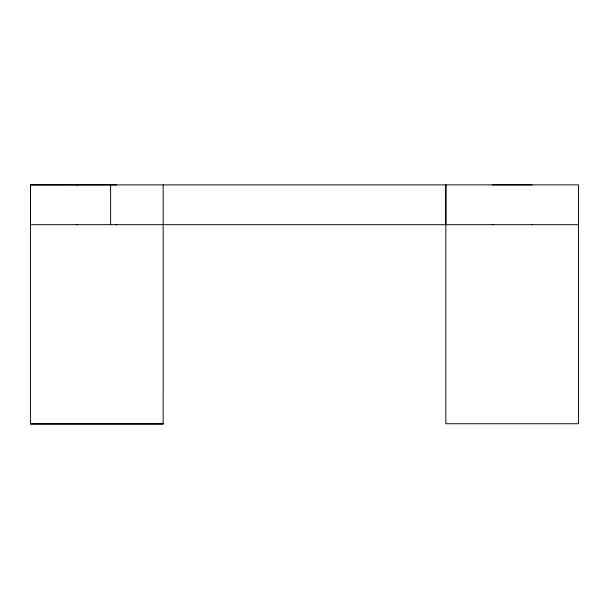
<?xml version="1.0" encoding="UTF-8"?>
<svg xmlns="http://www.w3.org/2000/svg" width="609" height="609" viewBox="0 0 609 609"><rect width="100%" height="100%" fill="white"/><g stroke="black" fill="none" stroke-linecap="round" stroke-linejoin="round"><path stroke-width="0.91" d="M163.174 184.87L163.143 424.146L30.45 424.13L30.473 184.9L110.61 184.87L110.61 224.668M445.841 224.751L445.849 184.915L445.841 423.742L578.55 423.742L578.55 184.87L30.473 184.885L30.473 224.675L578.55 224.683M77.647 184.877L76.917 184.877L77.533 184.877M111.051 184.877L116.722 184.877M492.285 184.877L532.099 184.87M77.647 224.683L76.909 224.683L77.533 224.683M115.984 224.683L116.722 224.683L116.098 224.683M492.293 224.683L492.97 224.683M531.421 224.683L532.106 224.683M30.45 423.757L163.143 423.765"/></g></svg>
